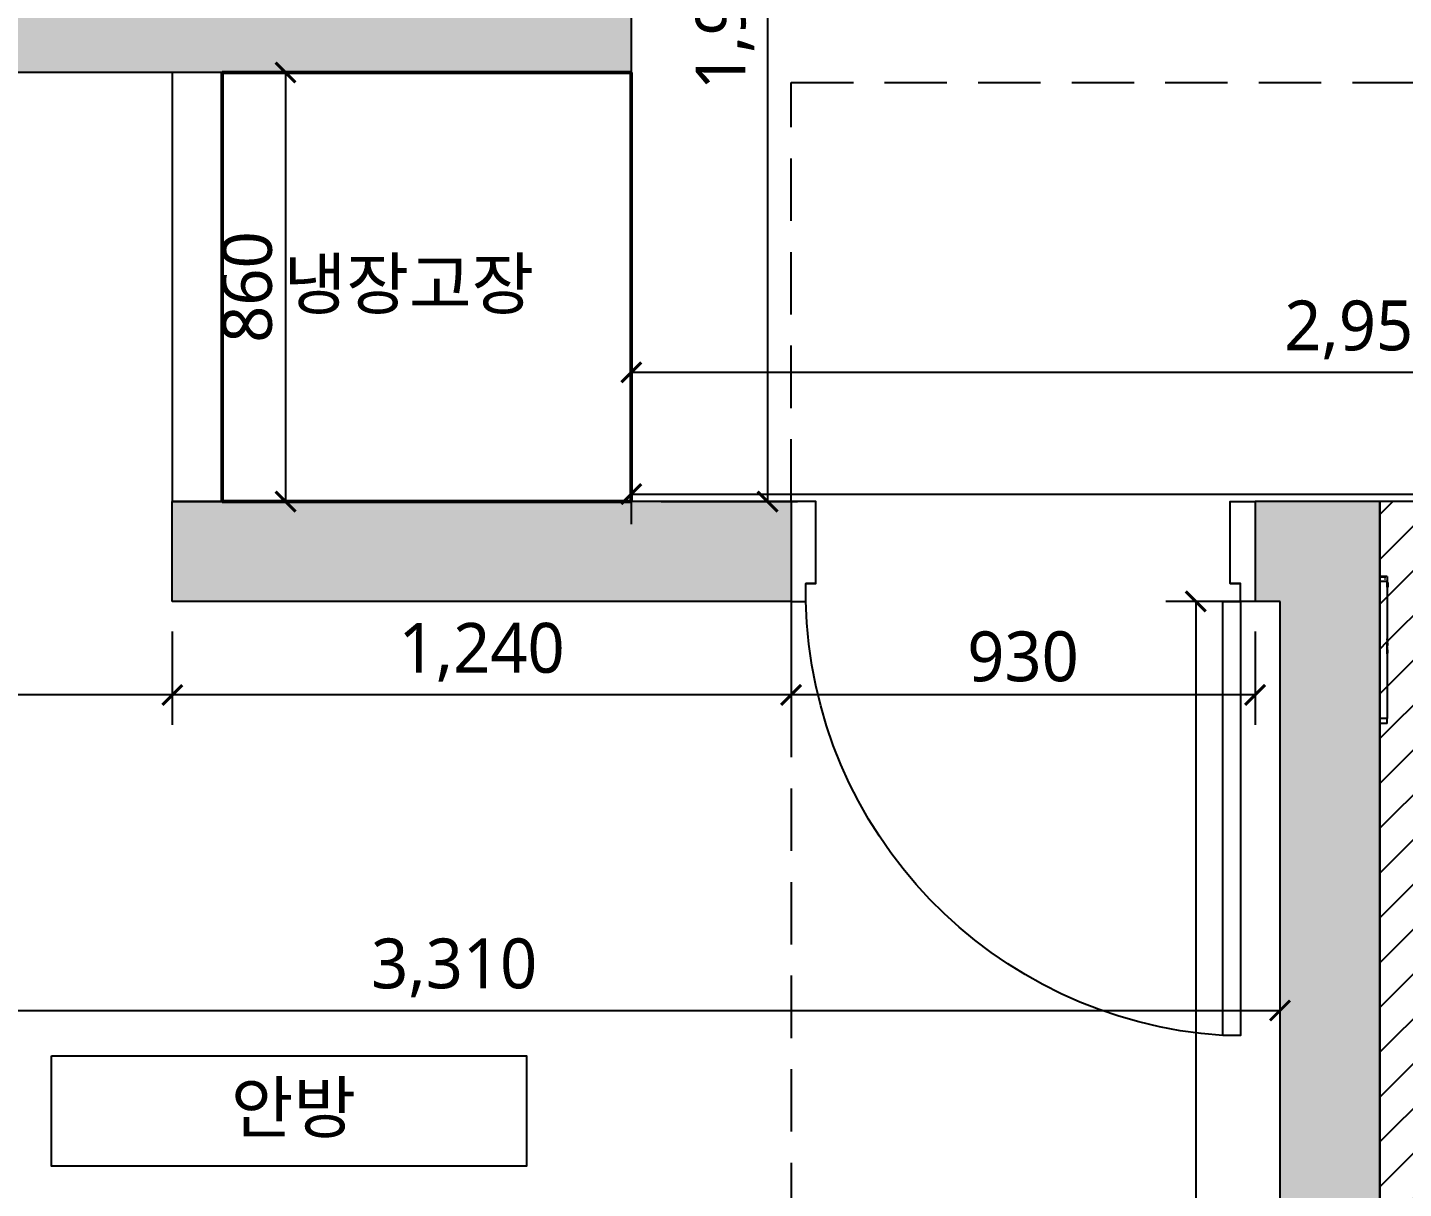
# Model space of a CAD drawing. Header units: millimetres. Extents: x 0 to 460473, y -68369 to 85219.
# Drawn here: x 222924 to 225681, y -35964 to -33638 of the extents above; entities that cross this region are included whole.
import ezdxf

# ---------------------------------------------------------------- set-up
doc = ezdxf.new("R2010")
doc.units = ezdxf.units.MM
doc.header["$LTSCALE"] = 50
doc.linetypes.add('HIDDEN2', pattern=[0.1875, 0.125, -0.0625])
for name, color, linetype in [('_LIBR', 4, 'Continuous'), ('DIM', 7, 'Continuous'), ('fur', 6, 'Continuous'), ('ha', 8, 'Continuous'), ('hid', 8, 'HIDDEN2'), ('text', 7, 'Continuous'), ('wall', 2, 'Continuous'), ('wall2', 3, 'Continuous'), ('win', 4, 'Continuous')]:
    doc.layers.add(name, color=color, linetype=linetype)
doc.styles.add('N 맑은고딕', font='malgun.ttf')
doc.styles.add('맑은 고딕', font='malgun.ttf')
doc.dimstyles.new('DH IN40', dxfattribs={"dimscale": 40, "dimtxt": 2.5, "dimasz": 1, "dimexe": 1.5, "dimexo": 1.5, "dimtad": 1, "dimdec": 7, "dimlunit": 6, "dimtxsty": '맑은 고딕', "dimblk": 'ARCHTICK', "dimcen": 2.5, "dimclrd": 256, "dimclre": 256, "dimclrt": 256, "dimadec": 0, "dimazin": 0, "dimtfac": 1, "dimtdec": 7, "dimtix": 1, "dimtmove": 0, "dimatfit": 3, "dimldrblk": 'ARCHTICK', "dimfxl": 1, "dimtfillclr": 1, "dimlwd": -1, "dimlwe": -1, "dimarcsym": 0})

# ---------------------------------------------------------------- blocks, each defined once
blk = doc.blocks.new('sdfsdf')
at = {"layer": '_LIBR', "linetype": 'Continuous'}
for points in [[(-43351.7, -83617.5), (-43351.7, -83597), (-43351.7, -83617.5), (-43187.6, -83617.5), (-43187.6, -83567.5), (-43387.6, -83567.5), (-43387.6, -83597), (-43351.7, -83597)], [(-43351.7, -84447.5), (-43351.7, -84468), (-43351.7, -84447.5), (-43187.6, -84447.5), (-43187.6, -84497.5), (-43387.6, -84497.5), (-43387.6, -84468), (-43351.7, -84468)]]:
    blk.add_lwpolyline(points, dxfattribs=at)
blk.add_lwpolyline([(-44257.6, -83632.3), (-43387.6, -83632.3), (-43387.6, -83597), (-44257.6, -83597)], close=True, dxfattribs=at)
blk.add_arc((-43365.5, -83574.4), 893.9, 183.7115, 268.5892, dxfattribs=at)
blk = doc.blocks.new('EWEDSF')
at = {"layer": 'ha', "transparency": 33554559}
h = blk.add_hatch(color=256, dxfattribs=at)
h.dxf.hatch_style = 1
h.paths.add_polyline_path([(221644, 39079.7), (221234, 39079.7), (221234, 28399.7), (221644, 28399.7), (221644, 28599.7), (221434, 28599.7), (221434, 29629.7), (222444, 29629.7), (222444, 29829.7), (221434, 29829.7), (221434, 34179.7), (222174, 34179.7), (222174, 34379.7), (221434, 34379.7), (221434, 36479.7), (222874, 36479.7), (222874, 34379.7), (222874, 34179.7), (224134, 34179.7), (224134, 34379.7), (223224, 34379.7), (223224, 37426.7), (223974, 37426.7), (223974, 37626.7), (222874, 37626.7), (222874, 36679.7), (222054, 36679.7), (222054, 37854.7), (221434, 37854.7), (221434, 38879.7), (221644, 38879.7)])
h.paths.add_polyline_path([(221434, 37754.7), (221954, 37754.7), (221954, 37454.7), (221954, 36679.7), (221434, 36679.7), (221434, 37454.7)], flags=16)
h.paths.add_polyline_path([(224484, 39079.2), (224244, 39079.2), (224244, 38879.7), (224484, 38879.7)])
h.paths.add_polyline_path([(226084, 37626.7), (225174, 37626.7), (225174, 37426.7), (226084, 37426.7)])
h = blk.add_hatch(color=256, dxfattribs=at)
h.dxf.hatch_style = 1
h.paths.add_polyline_path([(224454, 33319.7), (223214, 33319.7), (223214, 33119.7), (224454, 33119.7)])
h = blk.add_hatch(color=256, dxfattribs=at)
h.dxf.hatch_style = 1
h.paths.add_polyline_path([(225634, 33319.7), (225384, 33319.7), (225384, 33119.7), (225434, 33119.7), (225434, 29829.7), (225044, 29829.7), (225044, 29629.7), (225634, 29629.7)])
at = {"layer": 'ha'}
blk.add_line((225384, 33319.7), (225384, 33119.7), dxfattribs=at)
at = {"layer": 'wall', "color": 2}
for p, q in [((224134, 34379.7), (224134, 34179.7)), ((224134, 34179.7), (221434, 34179.7)), ((224454, 33319.7), (223214, 33319.7)), ((223214, 33119.7), (223214, 33319.7)), ((225634, 33319.7), (225384, 33319.7)), ((225634, 29629.7), (225634, 33319.7)), ((224454, 33119.7), (223214, 33119.7)), ((225434, 33119.7), (225384, 33119.7)), ((225434, 29829.7), (225434, 33119.7))]:
    blk.add_line(p, q, dxfattribs=at)
at = {"layer": 'win', "xscale": -1, "rotation": 270}
blk.add_blockref('sdfsdf', (308951.5, 76507.3), dxfattribs=at)
blk = doc.blocks.new('_ArchTick')
at = {"color": 0, "linetype": 'ByBlock', "const_width": 0.15}
blk.add_lwpolyline([(-0.5, -0.5), (0.5, 0.5)], dxfattribs=at)
blk = doc.blocks.new('*D433')
at = {"layer": 'Defpoints', "color": 0, "transparency": 16777216}
for p in [(224134, -32605.8), (224134, -34587.8), (224407.1, -34587.8)]:
    blk.add_point(p, dxfattribs=at)
at = {"layer": 'DIM', "transparency": 16777216}
for p, q in [((224194, -32605.8), (224467.1, -32605.8)), ((224407.1, -32605.8), (224407.1, -34587.8)), ((224194, -34587.8), (224467.1, -34587.8))]:
    blk.add_line(p, q, dxfattribs=at)
at = {"layer": 'DIM', "transparency": 16777216, "xscale": 40, "yscale": 40, "zscale": 40}
for p, rotation in [((224407.1, -32605.8), 90), ((224407.1, -34587.8), 270)]:
    blk.add_blockref('_ArchTick', p, dxfattribs=dict(at, rotation=rotation))
at = {"layer": 'DIM', "transparency": 16777216, "insert": (224321.8, -33596.8), "char_height": 100, "attachment_point": 5, "rotation": 90, "style": '맑은 고딕'}
blk.add_mtext('1,982', dxfattribs=at)
blk = doc.blocks.new('*D466')
at = {"layer": 'Defpoints', "color": 0, "transparency": 16777216}
for p in [(224134, -34127.8), (227084, -34127.8), (224134, -34328.8)]:
    blk.add_point(p, dxfattribs=at)
at = {"layer": 'DIM', "transparency": 16777216}
for p, q in [((224134, -34187.8), (224134, -34388.8)), ((227084, -34187.8), (227084, -34388.8)), ((227084, -34328.8), (224134, -34328.8))]:
    blk.add_line(p, q, dxfattribs=at)
at = {"layer": 'DIM', "transparency": 16777216, "xscale": 40, "yscale": 40, "zscale": 40, "rotation": 180}
blk.add_blockref('_ArchTick', (224134, -34328.8), dxfattribs=at)
at = {"layer": 'DIM', "transparency": 16777216, "xscale": 40, "yscale": 40, "zscale": 40}
blk.add_blockref('_ArchTick', (227084, -34328.8), dxfattribs=at)
at = {"layer": 'DIM', "transparency": 16777216, "insert": (225609, -34243.8), "char_height": 100, "attachment_point": 5, "style": '맑은 고딕'}
blk.add_mtext('2,950', dxfattribs=at)
blk = doc.blocks.new('*D467')
at = {"layer": 'Defpoints', "color": 0, "transparency": 16777216}
for p in [(224134, -34127.8), (231574, -34127.8), (231574, -34572.8)]:
    blk.add_point(p, dxfattribs=at)
at = {"layer": 'DIM', "transparency": 16777216}
for p, q in [((224134, -34187.8), (224134, -34632.8)), ((231574, -34187.8), (231574, -34632.8)), ((224134, -34572.8), (231574, -34572.8))]:
    blk.add_line(p, q, dxfattribs=at)
at = {"layer": 'DIM', "transparency": 16777216, "xscale": 40, "yscale": 40, "zscale": 40, "rotation": 180}
blk.add_blockref('_ArchTick', (224134, -34572.8), dxfattribs=at)
at = {"layer": 'DIM', "transparency": 16777216, "xscale": 40, "yscale": 40, "zscale": 40}
blk.add_blockref('_ArchTick', (231574, -34572.8), dxfattribs=at)
at = {"layer": 'DIM', "transparency": 16777216, "insert": (227854, -34496.1), "char_height": 100, "attachment_point": 5, "style": '맑은 고딕'}
blk.add_mtext('7440', dxfattribs=at)
blk = doc.blocks.new('*D476')
at = {"layer": 'Defpoints', "color": 0, "transparency": 16777216}
for p in [(223314, -33727.8), (223314, -34587.8), (223441, -34587.8)]:
    blk.add_point(p, dxfattribs=at)
at = {"layer": 'DIM', "transparency": 16777216}
for p, q in [((223374, -33727.8), (223501, -33727.8)), ((223441, -33727.8), (223441, -34587.8)), ((223374, -34587.8), (223501, -34587.8))]:
    blk.add_line(p, q, dxfattribs=at)
at = {"layer": 'DIM', "transparency": 16777216, "xscale": 40, "yscale": 40, "zscale": 40}
for p, rotation in [((223441, -33727.8), 90), ((223441, -34587.8), 270)]:
    blk.add_blockref('_ArchTick', p, dxfattribs=dict(at, rotation=rotation))
at = {"layer": 'DIM', "transparency": 16777216, "insert": (223364.3, -34157.8), "char_height": 100, "attachment_point": 5, "rotation": 90, "style": '맑은 고딕'}
blk.add_mtext('860', dxfattribs=at)
blk = doc.blocks.new('*D477')
at = {"layer": 'Defpoints', "color": 0, "transparency": 16777216}
for p in [(225434, -35607.6), (222124, -35852.8), (225434, -35852.8)]:
    blk.add_point(p, dxfattribs=at)
at = {"layer": 'DIM', "transparency": 16777216}
for p, q in [((222124, -35792.8), (222124, -35547.6)), ((225434, -35792.8), (225434, -35547.6)), ((222124, -35607.6), (225434, -35607.6))]:
    blk.add_line(p, q, dxfattribs=at)
at = {"layer": 'DIM', "transparency": 16777216, "xscale": 40, "yscale": 40, "zscale": 40, "rotation": 180}
blk.add_blockref('_ArchTick', (222124, -35607.6), dxfattribs=at)
at = {"layer": 'DIM', "transparency": 16777216, "xscale": 40, "yscale": 40, "zscale": 40}
blk.add_blockref('_ArchTick', (225434, -35607.6), dxfattribs=at)
at = {"layer": 'DIM', "transparency": 16777216, "insert": (223779, -35522.3), "char_height": 100, "attachment_point": 5, "style": '맑은 고딕'}
blk.add_mtext('3,310', dxfattribs=at)
blk = doc.blocks.new('*D487')
at = {"layer": 'Defpoints', "color": 0, "transparency": 16777216}
for p in [(224454, -34787.8), (225384, -34787.8), (224454, -34975.3)]:
    blk.add_point(p, dxfattribs=at)
at = {"layer": 'DIM', "transparency": 16777216}
for p, q in [((224454, -34847.8), (224454, -35035.3)), ((225384, -34847.8), (225384, -35035.3)), ((225384, -34975.3), (224454, -34975.3))]:
    blk.add_line(p, q, dxfattribs=at)
at = {"layer": 'DIM', "transparency": 16777216, "xscale": 40, "yscale": 40, "zscale": 40, "rotation": 180}
blk.add_blockref('_ArchTick', (224454, -34975.3), dxfattribs=at)
at = {"layer": 'DIM', "transparency": 16777216, "xscale": 40, "yscale": 40, "zscale": 40}
blk.add_blockref('_ArchTick', (225384, -34975.3), dxfattribs=at)
at = {"layer": 'DIM', "transparency": 16777216, "insert": (224919, -34898.6), "char_height": 100, "attachment_point": 5, "style": '맑은 고딕'}
blk.add_mtext('930', dxfattribs=at)
blk = doc.blocks.new('*D488')
at = {"layer": 'Defpoints', "color": 0, "transparency": 16777216}
for p in [(223214, -34787.8), (224454, -34787.8), (223214, -34975.3)]:
    blk.add_point(p, dxfattribs=at)
at = {"layer": 'DIM', "transparency": 16777216}
for p, q in [((223214, -34847.8), (223214, -35035.3)), ((224454, -34847.8), (224454, -35035.3)), ((224454, -34975.3), (223214, -34975.3))]:
    blk.add_line(p, q, dxfattribs=at)
at = {"layer": 'DIM', "transparency": 16777216, "xscale": 40, "yscale": 40, "zscale": 40, "rotation": 180}
blk.add_blockref('_ArchTick', (223214, -34975.3), dxfattribs=at)
at = {"layer": 'DIM', "transparency": 16777216, "xscale": 40, "yscale": 40, "zscale": 40}
blk.add_blockref('_ArchTick', (224454, -34975.3), dxfattribs=at)
at = {"layer": 'DIM', "transparency": 16777216, "insert": (223834, -34889.9), "char_height": 100, "attachment_point": 5, "style": '맑은 고딕'}
blk.add_mtext('1,240', dxfattribs=at)
blk = doc.blocks.new('*D489')
at = {"layer": 'Defpoints', "color": 0, "transparency": 16777216}
for p in [(223214, -34787.8), (222124, -34819.3), (222124, -34975.3)]:
    blk.add_point(p, dxfattribs=at)
at = {"layer": 'DIM', "transparency": 16777216}
for p, q in [((223214, -34847.8), (223214, -35035.3)), ((222124, -34879.3), (222124, -35035.3)), ((223214, -34975.3), (222124, -34975.3))]:
    blk.add_line(p, q, dxfattribs=at)
at = {"layer": 'DIM', "transparency": 16777216, "xscale": 40, "yscale": 40, "zscale": 40, "rotation": 180}
blk.add_blockref('_ArchTick', (222124, -34975.3), dxfattribs=at)
at = {"layer": 'DIM', "transparency": 16777216, "xscale": 40, "yscale": 40, "zscale": 40}
blk.add_blockref('_ArchTick', (223214, -34975.3), dxfattribs=at)
at = {"layer": 'DIM', "transparency": 16777216, "insert": (222669, -34889.9), "char_height": 100, "attachment_point": 5, "style": '맑은 고딕'}
blk.add_mtext('1,090', dxfattribs=at)
blk = doc.blocks.new('*D491')
at = {"layer": 'Defpoints', "color": 0, "transparency": 16777216}
for p in [(225434, -34787.8), (225265.2, -38077.8), (225434, -38077.8)]:
    blk.add_point(p, dxfattribs=at)
at = {"layer": 'DIM', "transparency": 16777216}
for p, q in [((225374, -34787.8), (225205.2, -34787.8)), ((225265.2, -34787.8), (225265.2, -38077.8)), ((225374, -38077.8), (225205.2, -38077.8))]:
    blk.add_line(p, q, dxfattribs=at)
at = {"layer": 'DIM', "transparency": 16777216, "xscale": 40, "yscale": 40, "zscale": 40}
for p, rotation in [((225265.2, -34787.8), 90), ((225265.2, -38077.8), 270)]:
    blk.add_blockref('_ArchTick', p, dxfattribs=dict(at, rotation=rotation))
at = {"layer": 'DIM', "transparency": 16777216, "insert": (225180.1, -36432.8), "char_height": 100, "attachment_point": 5, "rotation": 90, "style": '맑은 고딕'}
blk.add_mtext('3,290', dxfattribs=at)

msp = doc.modelspace()

# ---------------------------------------------------------------- hatches: boundary and pattern name
at = {"layer": 'ha', "transparency": 33554559}
h = msp.add_hatch(dxfattribs=at)
h.set_pattern_fill('ANSI31', color=256, scale=20)
h.paths.add_polyline_path([(225733.99868442, -39307.76328172), (225633.99868442, -39307.76328172), (225633.99868442, -39708.26280634), (225733.99868442, -39708.26280634)])
h.paths.add_polyline_path([(225733.99868442, -34587.76328172), (225633.99868442, -34587.76328172), (225633.99868442, -38277.76328172), (225633.99868442, -38507.76328172), (225733.99868442, -38507.76328172)])
h.paths.add_polyline_path([(225648.99868442, -35022.31504415), (225649.01178926, -34898.82695596), (225649.01178926, -34894.22774168), (225649.01178926, -34892.92222256), (225649.01178926, -34891.28783222), (225649.01178926, -34886.27503745), (225649.01178926, -34885.29838957), (225649.01178926, -34883.27159605), (225649.01178926, -34877.98349621), (225649.01178926, -34875.98037146), (225649.01178926, -34870.96757669), (225649.01178926, -34869.9909288), (225649.01178926, -34868.74520446), (225649.01178926, -34867.30016421), (225649.01178926, -34865.2372447), (225649.01178926, -34863.08463303), (225649.01178926, -34861.7990455), (225648.99868442, -34759.19347086), (225648.99868442, -34750.19347086), (225650.99868442, -34750.19347086), (225650.99868442, -34759.19347086), (225648.99868442, -34759.19347086), (225649.01178926, -34861.7990455), (225649.74303926, -34861.7990455), (225649.74303926, -34863.08463303), (225649.74303926, -34864.83861291), (225649.74303926, -34867.30016421), (225649.74303926, -34868.74520446), (225649.01178926, -34869.9909288), (225649.74303926, -34869.9909288), (225649.74303926, -34875.98037146), (225649.74303926, -34876.98193383), (225649.74303926, -34883.31021351), (225649.74303926, -34884.31177588), (225649.74303926, -34886.27503745), (225649.74303926, -34891.28783222), (225649.74303926, -34892.2893946), (225649.74303926, -34894.22774168), (225649.74303926, -34897.86027387), (225649.74303926, -34898.82695596)], flags=16)
h.paths.add_polyline_path([(225649.74303926, -34892.92222256), (225649.01178926, -34892.92222256), (225649.01178926, -34892.78768433), (225649.74303926, -34892.78768433)], flags=0)
h.paths.add_polyline_path([(225649.74303926, -34877.98349621), (225649.01178926, -34877.98349621), (225649.01178926, -34877.85892377), (225649.74303926, -34877.85892377)], flags=0)
h.paths.add_polyline_path([(225649.74303926, -34868.74520446), (225649.01178926, -34868.74520446), (225649.01178926, -34867.82835134), (225649.01178926, -34867.30016421), (225649.74303926, -34867.30016421), (225649.74303926, -34867.79845395)], flags=0)
h.paths.add_polyline_path([(225649.74303926, -34865.2372447), (225649.01178926, -34865.2372447), (225649.01178926, -34864.83861291), (225649.74303926, -34864.83861291)], flags=0)
h.paths.add_polyline_path([(230133.99865146, -33747.76328172), (229958.99865146, -33747.76328172), (229958.99865146, -34127.76328172), (230133.99865146, -34127.76328172)])
h.paths.add_polyline_path([(231573.99865146, -33927.76328172), (231143.99865146, -33927.76328172), (231143.99865146, -34102.76328172), (231573.99865146, -34102.76328172)])

# ---------------------------------------------------------------- linework, layer by layer
at = {"layer": 'fur', "color": 40, "lineweight": 50, "true_color": 0xf8d731}
for p, q in [((223313.99868442, -34587.76328172), (223313.99868442, -33727.76328172)), ((223313.99868442, -33727.76328172), (224133.99868442, -33727.76328172)), ((224133.99868442, -33727.76328172), (224133.99868442, -34587.76328172)), ((223313.99868442, -34587.76328172), (224133.99868442, -34587.76328172))]:
    msp.add_line(p, q, dxfattribs=at)
at = {"layer": 'ha'}
for p, q in [((225648.99868442, -34737.76328172), (225633.99868442, -34737.76328172)), ((225633.99868442, -34738.55137065), (225633.99868442, -34737.76328172)), ((225633.99868442, -34738.55137065), (225643.99868442, -34738.55137065)), ((225633.99868442, -34747.76328172), (225633.99868442, -34738.55137065)), ((225643.99868442, -34738.55137065), (225643.99868442, -34739.10302768)), ((225643.99868442, -34739.82974832), (225643.99868442, -34740.69221391)), ((225643.99868442, -34741.67566743), (225643.99868442, -34743.9364474)), ((225648.99868442, -34737.76328172), (225648.99868442, -34747.76328172)), ((225643.99868442, -34747.76328172), (225633.99868442, -34747.76328172)), ((225633.99868442, -35022.31504415), (225633.99868442, -34747.76328172)), ((225643.99868442, -34746.4580198), (225643.99868442, -34747.76328172)), ((225648.99868442, -34747.76328172), (225643.99868442, -34747.76328172)), ((225648.99868442, -34750.19347086), (225648.99868442, -34747.76328172)), ((225648.99868442, -34759.19347086), (225648.99868442, -34750.19347086)), ((225648.99868442, -34750.19347086), (225650.99868442, -34750.19347086)), ((225648.99868442, -34759.19347086), (225650.99868442, -34759.19347086)), ((225648.99868442, -34759.19347086), (225649.01178926, -34861.7990455)), ((225650.99868442, -34759.19347086), (225650.99868442, -34750.19347086)), ((225649.01178926, -34861.7990455), (225649.74303926, -34861.7990455)), ((225649.01178926, -34861.7990455), (225649.01178926, -34863.08463303)), ((225649.01178926, -34864.83861291), (225649.01178926, -34863.08463303)), ((225649.01178926, -34863.08463303), (225649.74303926, -34863.08463303)), ((225649.01178926, -34865.2372447), (225649.01178926, -34864.83861291)), ((225649.01178926, -34864.83861291), (225649.74303926, -34864.83861291)), ((225649.01178926, -34865.2372447), (225649.74303926, -34865.2372447)), ((225649.01178926, -34865.2372447), (225649.01178926, -34867.30016421)), ((225649.01178926, -34867.30016421), (225649.74303926, -34867.30016421)), ((225649.01178926, -34867.30016421), (225649.01178926, -34867.79845395)), ((225649.01178926, -34867.79845395), (225649.01178926, -34867.82835134)), ((225649.01178926, -34867.79845395), (225649.74303926, -34867.79845395)), ((225649.01178926, -34867.82835134), (225649.01178926, -34868.74520446)), ((225649.01178926, -34867.82835134), (225649.74303926, -34867.82835134)), ((225649.01178926, -34868.74520446), (225649.74303926, -34868.74520446)), ((225649.01178926, -34869.9909288), (225649.01178926, -34868.74520446)), ((225649.01178926, -34869.9909288), (225649.74303926, -34869.9909288)), ((225649.01178926, -34869.9909288), (225649.01178926, -34870.96757669)), ((225649.01178926, -34870.96757669), (225649.74303926, -34870.96757669)), ((225649.01178926, -34875.98037146), (225649.01178926, -34870.96757669)), ((225649.01178926, -34875.98037146), (225649.74303926, -34875.98037146)), ((225649.01178926, -34876.98193383), (225649.01178926, -34875.98037146)), ((225649.01178926, -34876.98193383), (225649.74303926, -34876.98193383)), ((225649.01178926, -34877.85892377), (225649.01178926, -34876.98193383)), ((225649.01178926, -34877.85892377), (225649.74303926, -34877.85892377)), ((225649.01178926, -34877.85892377), (225649.01178926, -34877.98349621)), ((225649.01178926, -34877.98349621), (225649.74303926, -34877.98349621)), ((225649.01178926, -34883.27159605), (225649.01178926, -34877.98349621)), ((225649.74303926, -34863.08463303), (225649.74303926, -34861.7990455)), ((225649.74303926, -34864.83861291), (225649.74303926, -34863.08463303)), ((225649.74303926, -34865.2372447), (225649.74303926, -34864.83861291)), ((225649.74303926, -34867.30016421), (225649.74303926, -34865.2372447)), ((225649.74303926, -34867.30016421), (225649.74303926, -34867.79845395)), ((225649.74303926, -34867.79845395), (225649.74303926, -34867.82835134)), ((225649.74303926, -34867.82835134), (225649.74303926, -34868.74520446)), ((225649.74303926, -34869.9909288), (225649.74303926, -34870.96757669)), ((225649.74303926, -34870.96757669), (225649.74303926, -34875.98037146)), ((225649.74303926, -34876.98193383), (225649.74303926, -34875.98037146)), ((225649.74303926, -34877.85892377), (225649.74303926, -34877.98349621)), ((225649.74303926, -34883.31021351), (225649.74303926, -34877.98349621)), ((225649.01178926, -34898.82695596), (225648.99868442, -35022.31504415)), ((225649.01178926, -34883.27159605), (225649.01178926, -34883.31021351)), ((225649.01178926, -34883.27159605), (225649.01178926, -34884.31177588)), ((225649.01178926, -34883.31021351), (225649.74303926, -34883.31021351)), ((225649.01178926, -34884.31177588), (225649.74303926, -34884.31177588)), ((225649.01178926, -34885.29838957), (225649.01178926, -34884.31177588)), ((225649.01178926, -34885.29838957), (225649.74303926, -34885.29838957)), ((225649.01178926, -34885.29838957), (225649.01178926, -34886.27503745)), ((225649.01178926, -34886.27503745), (225649.74303926, -34886.27503745)), ((225649.01178926, -34891.28783222), (225649.01178926, -34886.27503745)), ((225649.01178926, -34891.28783222), (225649.74303926, -34891.28783222)), ((225649.01178926, -34892.2893946), (225649.01178926, -34891.28783222)), ((225649.01178926, -34892.2893946), (225649.74303926, -34892.2893946)), ((225649.01178926, -34892.78768433), (225649.01178926, -34892.2893946)), ((225649.01178926, -34892.92222256), (225649.01178926, -34892.78768433)), ((225649.01178926, -34892.78768433), (225649.74303926, -34892.78768433)), ((225649.01178926, -34892.92222256), (225649.74303926, -34892.92222256)), ((225649.01178926, -34892.92222256), (225649.01178926, -34894.22774168)), ((225649.01178926, -34894.22774168), (225649.74303926, -34894.22774168)), ((225649.01178926, -34894.22774168), (225649.01178926, -34897.86027387)), ((225649.01178926, -34897.86027387), (225649.01178926, -34898.82695596)), ((225649.01178926, -34897.86027387), (225649.74303926, -34897.86027387)), ((225649.01178926, -34898.82695596), (225649.74303926, -34898.82695596)), ((225649.74303926, -34883.31021351), (225649.74303926, -34884.31177588)), ((225649.74303926, -34885.29838957), (225649.74303926, -34886.27503745)), ((225649.74303926, -34886.27503745), (225649.74303926, -34891.28783222)), ((225649.74303926, -34892.2893946), (225649.74303926, -34891.28783222)), ((225649.74303926, -34892.78768433), (225649.74303926, -34892.92222256)), ((225649.74303926, -34894.22774168), (225649.74303926, -34892.92222256)), ((225649.74303926, -34897.86027387), (225649.74303926, -34894.22774168)), ((225649.74303926, -34898.82695596), (225649.74303926, -34897.86027387)), ((225648.99868442, -35022.31504415), (225633.99868442, -35022.31504415)), ((225633.99868442, -35032.31504415), (225633.99868442, -35022.31504415)), ((225648.99868442, -35032.31504415), (225633.99868442, -35032.31504415)), ((225648.99868442, -35032.31504415), (225648.99868442, -35022.31504415))]:
    msp.add_line(p, q, dxfattribs=at)
at = {"layer": 'hid', "ltscale": 20}
msp.add_line((224453.99868442, -34787.76328172), (224453.99868442, -39307.76328172), dxfattribs=at)
msp.add_lwpolyline([(224453.99868442, -34587.76328172), (224453.99868442, -33747.76328172), (227083.99868442, -33747.76328172)], dxfattribs=at)
at = {"layer": 'text'}
msp.add_lwpolyline([(222971.74209693, -35698.25353161), (223923.77320369, -35698.25353161), (223923.77320369, -35919.33700821), (222971.74209693, -35919.33700821)], close=True, dxfattribs=at)
at = {"layer": 'wall2'}
for points in [[(223213.99868442, -34587.76328172), (223313.99868442, -34587.76328172), (223313.99868442, -33727.76328172), (223213.99868442, -33727.76328172)], [(225733.99868442, -34587.76328172), (225633.99868442, -34587.76328172), (225633.99868442, -38507.76328172), (225733.99868442, -38507.76328172)]]:
    msp.add_lwpolyline(points, close=True, dxfattribs=at)

# ---------------------------------------------------------------- block references
at = {"layer": 'ha'}
msp.add_blockref('EWEDSF', (0, -67907.45838072), dxfattribs=at)

# ---------------------------------------------------------------- texts
at = {"layer": 'text', "char_height": 100, "style": 'N 맑은고딕'}
for s, heights, insert, attachment_point in [('냉장고장', [131.04619565], (223437.33531873, -34101.40908207), 1), ('안방', [0], (223456.81469924, -35807.22495001), 5)]:
    msp.add_mtext_dynamic_manual_height_columns(s, width=2503.2681092748, gutter_width=500, heights=heights, dxfattribs=dict(at, insert=insert, attachment_point=attachment_point))

# ---------------------------------------------------------------- dimensions: what is measured, and where the dimension line sits
at = {"layer": 'DIM'}
for base, p1, p2, picture, middle in [((224407.1017036105, -34587.76328172), (224133.9986844184, -32605.76328172), (224133.9986844184, -34587.76328172), '*D433', (224321.7756166539, -33596.7632817201)), ((223441.0001909535, -34587.76328172), (223313.9986844184, -33727.76328172), (223313.9986844184, -34587.76328172), '*D476', (223364.3357887795, -34157.7632817201)), ((225265.1896304114, -38077.76328172), (225433.9986844184, -34787.76328172), (225433.9986844184, -38077.76328172), '*D491', (225180.1352825853, -36432.7632817201))]:
    dim = msp.add_linear_dim(base=base, p1=p1, p2=p2, angle=90, dimstyle='DH IN40', dxfattribs=at)
    dim.commit()
    dim.dimension.update_dxf_attribs({"geometry": picture, "text_midpoint": middle})
for base, p1, p2, picture, middle in [((224133.9986844184, -34328.8200781837), (227083.9986844184, -34127.76328172), (224133.9986844184, -34127.76328172), '*D466', (225608.9986844184, -34243.7657303576)), ((222123.9986844184, -34975.265109209), (223213.9986844184, -34787.76328172), (222123.9986844184, -34819.2973703846), '*D489', (222668.9986844184, -34889.9390222524)), ((223213.9986844184, -34975.265109209), (224453.9986844183, -34787.76328172), (223213.9986844184, -34787.76328172), '*D488', (223833.9986844183, -34889.9390222524))]:
    dim = msp.add_linear_dim(base=base, p1=p1, p2=p2, dimstyle='DH IN40', override={"dimtmove": 1}, dxfattribs=at)
    dim.commit()
    dim.dimension.update_dxf_attribs({"geometry": picture, "text_midpoint": middle})
dim = msp.add_linear_dim(base=(231573.99865146, -34572.78036319), p1=(224133.99868442, -34127.76328172), p2=(231573.99865146, -34127.76328172), text='7440', dimstyle='DH IN40', dxfattribs=at)
dim.commit()
dim.dimension.update_dxf_attribs({"geometry": '*D467', "text_midpoint": (227853.99866794, -34496.11596102)})
for base, p1, p2, picture, middle in [((224453.9986844183, -34975.265109209), (225383.9986844183, -34787.76328172), (224453.9986844183, -34787.76328172), '*D487', (224918.9986844183, -34898.600707035)), ((225433.9986844184, -35607.6289535656), (222123.9986844184, -35852.76328172), (225433.9986844184, -35852.76328172), '*D477', (223778.9986844184, -35522.302866609))]:
    dim = msp.add_linear_dim(base=base, p1=p1, p2=p2, dimstyle='DH IN40', dxfattribs=at)
    dim.commit()
    dim.dimension.update_dxf_attribs({"geometry": picture, "text_midpoint": middle})

doc.saveas('drawing.dxf')
